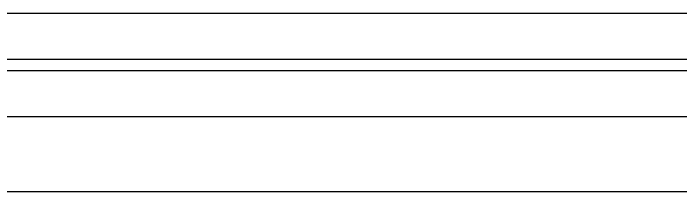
# Model space of a CAD drawing. Extents: x 0 to 22, y 0 to 17.
# Drawn here: x 4.302 to 6.537, y 0 to 0.596 of the extents above; entities that cross this region are included whole.
import ezdxf

# ---------------------------------------------------------------- set-up
doc = ezdxf.new("R2010")
doc.units = 0
doc.layers.get('0').update_dxf_attribs({"linetype": 'CONTINUOUS'})
doc.layers.add('FORM', color=5, linetype='CONTINUOUS')

msp = doc.modelspace()

# ---------------------------------------------------------------- linework, layer by layer
msp.add_line((0, 0), (22, 0))
at = {"layer": 'FORM'}
for p, q in [((21.25, 0.5962), (0.75, 0.5962)), ((21.25, 0.4423), (0.75, 0.4423)), ((21.25, 0.4038), (0.75, 0.4038)), ((21.25, 0.25), (0.75, 0.25))]:
    msp.add_line(p, q, dxfattribs=at)

doc.saveas('drawing.dxf')
